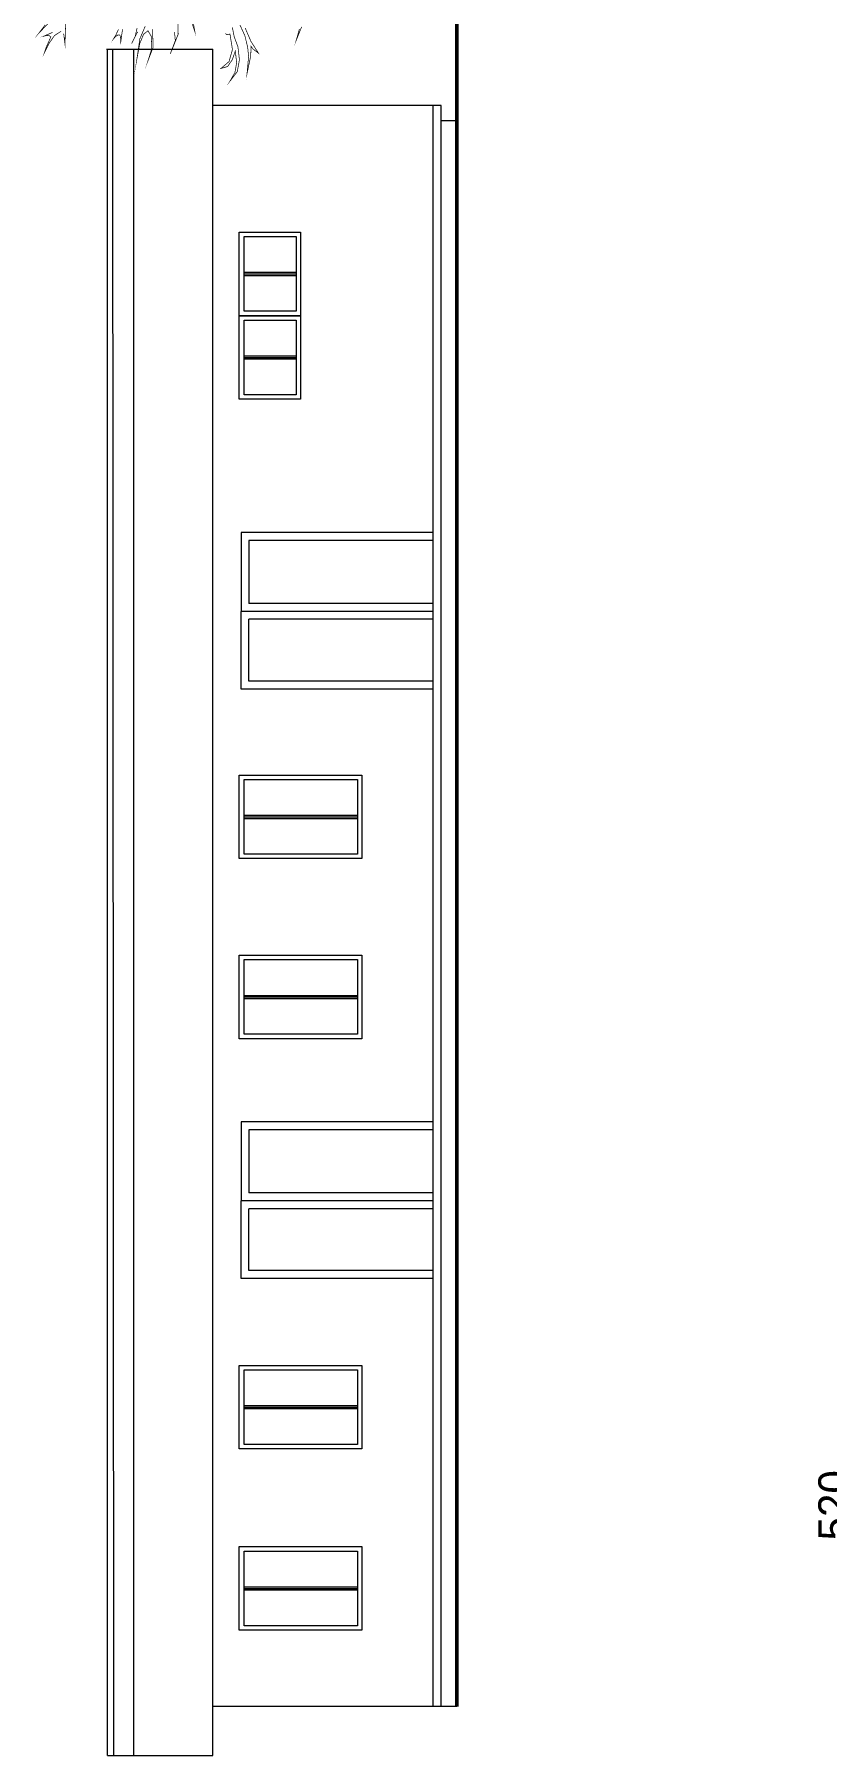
# Model space of a CAD drawing. Header units: millimetres. Extents: x 73 to 57768, y -40361 to 10065.
# Drawn here: x 23857 to 24862, y -7938 to -5753 of the extents above; entities that cross this region are included whole.
import ezdxf

# ---------------------------------------------------------------- set-up
doc = ezdxf.new("R2010")
doc.units = ezdxf.units.MM
for name, color, linetype, lineweight in [('atanka13pogled', 185, 'Continuous', 13), ('kote i srafura', 9, 'Continuous', 5), ('zemljiste', 7, 'Continuous', 50)]:
    doc.layers.add(name, color=color, linetype=linetype, lineweight=lineweight)

msp = doc.modelspace()

# ---------------------------------------------------------------- linework, layer by layer
at = {"layer": 'atanka13pogled'}
for p, q in [((23948.896, -5771.966), (24083.461, -5771.966)), ((23950.066, -7938.447), (23950.066, -5771.966)), ((23958.018, -7938.447), (23956.577, -5771.966)), ((23983.461, -7938.447), (23983.461, -5771.966)), ((24083.461, -7938.447), (24083.461, -5771.966)), ((24373.461, -5843.596), (24083.461, -5843.596)), ((24363.461, -7875.981), (24363.461, -5843.596)), ((24373.461, -7875.981), (24373.461, -5843.596)), ((24373.461, -5862.607), (24393.461, -5862.607)), ((24117.271, -6004.175), (24195.089, -6004.175)), ((24117.271, -6110.246), (24117.271, -6004.175)), ((24195.089, -6004.175), (24195.089, -6110.246)), ((24123.308, -6009.732), (24189.509, -6009.732)), ((24123.308, -6104.576), (24123.308, -6009.732)), ((24189.509, -6009.732), (24189.509, -6104.576)), ((24123.308, -6055.154), (24189.509, -6055.154)), ((24123.308, -6057.154), (24189.509, -6057.154)), ((24123.308, -6059.154), (24189.509, -6059.154)), ((24117.271, -6110.246), (24195.089, -6110.246)), ((24117.271, -6216.318), (24117.271, -6110.246)), ((24195.089, -6110.246), (24117.271, -6110.246)), ((24189.509, -6104.576), (24123.308, -6104.576)), ((24123.308, -6115.804), (24189.509, -6115.804)), ((24123.308, -6210.648), (24123.308, -6115.804)), ((24189.509, -6115.804), (24189.509, -6210.648)), ((24195.089, -6110.246), (24195.089, -6216.318)), ((24123.308, -6161.226), (24189.509, -6161.226)), ((24123.308, -6163.226), (24189.509, -6163.226)), ((24123.308, -6165.226), (24189.509, -6165.226)), ((24195.089, -6216.318), (24117.271, -6216.318)), ((24189.509, -6210.648), (24123.308, -6210.648)), ((24363.461, -6385.534), (24119.422, -6385.534)), ((24119.422, -6385.534), (24119.422, -6485.75)), ((24363.461, -6395.534), (24129.422, -6395.534)), ((24129.422, -6395.534), (24129.422, -6475.75)), ((24119.422, -6584.254), (24119.422, -6485.75)), ((24363.461, -6485.75), (24119.422, -6485.75)), ((24363.461, -6475.75), (24129.422, -6475.75)), ((24129.422, -6574.254), (24129.422, -6495.75)), ((24363.461, -6495.75), (24129.422, -6495.75)), ((24363.461, -6574.254), (24129.422, -6574.254)), ((24363.461, -6584.254), (24119.422, -6584.254)), ((24123.308, -6744.564), (24267.327, -6744.564)), ((24123.308, -6746.564), (24267.327, -6746.564)), ((24123.308, -6748.564), (24267.327, -6748.564)), ((24123.308, -6973.209), (24267.327, -6973.209)), ((24123.308, -6975.209), (24267.327, -6975.209)), ((24123.308, -6977.209), (24267.327, -6977.209)), ((24363.461, -7133.902), (24119.422, -7133.902)), ((24119.422, -7133.902), (24119.422, -7234.118)), ((24363.461, -7143.902), (24129.422, -7143.902)), ((24129.422, -7143.902), (24129.422, -7224.118)), ((24363.461, -7224.118), (24129.422, -7224.118)), ((24119.422, -7332.622), (24119.422, -7234.118)), ((24363.461, -7234.118), (24119.422, -7234.118)), ((24363.461, -7244.118), (24129.422, -7244.118)), ((24129.422, -7322.622), (24129.422, -7244.118)), ((24363.461, -7332.622), (24119.422, -7332.622)), ((24363.461, -7322.622), (24129.422, -7322.622)), ((24123.308, -7493.969), (24267.327, -7493.969)), ((24123.308, -7495.969), (24267.327, -7495.969)), ((24123.308, -7497.969), (24267.327, -7497.969)), ((24123.308, -7724.166), (24267.327, -7724.166)), ((24123.308, -7726.166), (24267.327, -7726.166)), ((24123.308, -7728.166), (24267.327, -7728.166)), ((24393.461, -7875.981), (24083.461, -7875.981)), ((23950.066, -7938.447), (24083.461, -7938.447))]:
    msp.add_line(p, q, dxfattribs=at)
at = {"layer": 'atanka13pogled', "const_width": 0.9}
for points in [[(23870.907, -5741.095), (23862.886, -5751.604), (23874.152, -5739.659)], [(23894.397, -5752.042), (23895.24, -5758.605), (23896.033, -5765.194), (23896.947, -5738.597)], [(23963.878, -5746.734), (23960.739, -5753.711), (23957.576, -5758.896), (23959.937, -5756.154), (23962.617, -5754.125), (23965.642, -5753.814), (23966.473, -5756.474), (23966.69, -5759.551), (23966.857, -5762.654), (23969.014, -5746.812)], [(23988.211, -5749.865), (23980.669, -5764.643), (23985.183, -5755.427), (23987.535, -5744.983)], [(24007.117, -5746.604), (24007.899, -5769.51), (24001.773, -5785.415), (24006.155, -5771.255), (24005.603, -5755.745), (24001.441, -5748.51), (23995.843, -5752.835), (23990.982, -5764.478), (23987.519, -5783.094), (23991.003, -5758.848), (23997.905, -5742.599)], [(24038.914, -5728.225), (24039.691, -5752.922), (24029.616, -5778.011), (24036.036, -5761.086), (24035.018, -5749.93)], [(24058.614, -5736.889), (24060.885, -5749.726), (24056.42, -5736.512)], [(24108.42, -5744.16), (24110.691, -5755.807), (24115.467, -5768.73), (24117.427, -5785.304), (24114.649, -5800.404), (24105.412, -5812.484), (24111.677, -5801.619), (24113.916, -5788.987), (24112.152, -5774.365), (24108.186, -5785.565), (24102.38, -5793.918), (24093.921, -5796.353), (24104.168, -5787.714), (24108.571, -5772.323), (24105.412, -5752.709), (24103.325, -5753.122), (24101.238, -5753.584), (24099.445, -5751.935)], [(24124.662, -5744.95), (24132.127, -5762.236), (24141.653, -5777.017), (24138.261, -5774.414), (24134.844, -5771.811), (24132.261, -5768.398), (24131.651, -5780.892), (24129.372, -5791.815), (24127.069, -5802.761), (24128.079, -5791.868), (24129.041, -5781.023), (24127.841, -5769.172), (24124.302, -5754.784), (24118.086, -5741.132)], [(24196.354, -5743.452), (24189.606, -5760.223), (24193.571, -5746.186)], [(23880.192, -5750.585), (23869.515, -5755.25), (23872.924, -5754.456), (23875.94, -5754.644), (23878.023, -5756.355), (23875.142, -5762.948), (23872.212, -5769.54), (23869.847, -5776.575), (23875.916, -5764.458), (23882.746, -5754.551), (23891.172, -5749.063)]]:
    msp.add_lwpolyline(points, dxfattribs=at)
at = {"layer": 'atanka13pogled'}
for points in [[(24117.271, -6799.655), (24117.271, -6693.584), (24272.907, -6693.584), (24272.907, -6799.655)], [(24123.308, -6793.985), (24123.308, -6699.142), (24267.327, -6699.142), (24267.327, -6793.985)], [(24117.271, -7028.301), (24117.271, -6922.229), (24272.907, -6922.229), (24272.907, -7028.301)], [(24123.308, -7022.631), (24123.308, -6927.787), (24267.327, -6927.787), (24267.327, -7022.631)], [(24117.271, -7549.061), (24117.271, -7442.989), (24272.907, -7442.989), (24272.907, -7549.061)], [(24123.308, -7543.391), (24123.308, -7448.547), (24267.327, -7448.547), (24267.327, -7543.391)], [(24117.271, -7779.257), (24117.271, -7673.186), (24272.907, -7673.186), (24272.907, -7779.257)], [(24123.308, -7773.587), (24123.308, -7678.744), (24267.327, -7678.744), (24267.327, -7773.587)]]:
    msp.add_lwpolyline(points, close=True, dxfattribs=at)
at = {"layer": 'zemljiste'}
msp.add_line((24393.461, -7875.981), (24393.461, -4812.426), dxfattribs=at)

# ---------------------------------------------------------------- texts
at = {"layer": 'kote i srafura', "insert": (24872.292, -7620.659), "char_height": 40, "attachment_point": 5, "rotation": 90}
msp.add_mtext('520', dxfattribs=at)

doc.saveas('drawing.dxf')
